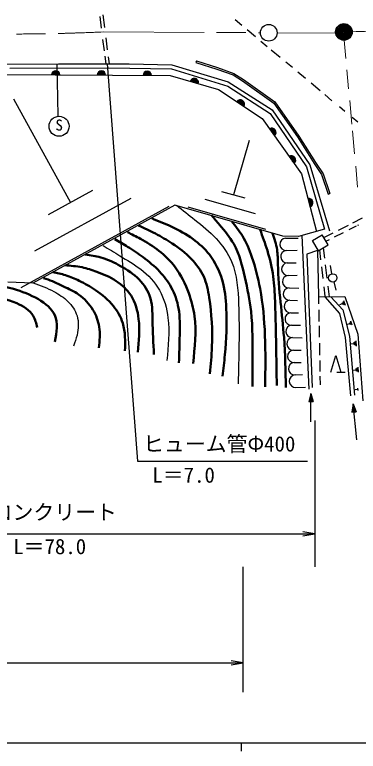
# Model space of a CAD drawing. Units: millimetres, scale not verified. Extents: x 40000 to 680000, y 20000 to 380000.
# Drawn here: x 240888 to 282036, y 204000 to 292162 of the extents above; entities that cross this region are included whole.
import ezdxf
from ezdxf.enums import TextEntityAlignment as Align

# ---------------------------------------------------------------- set-up
doc = ezdxf.new("R2010")
doc.units = ezdxf.units.MM
doc.header["$LTSCALE"] = 1000
doc.linetypes.add('CHAIN', pattern=[18.5, 12, -1.5, 3.5, -1.5])
for name, color, linetype, lineweight in [('M-BGD', 7, 'Continuous', 25), ('M-BMK', 2, 'CHAIN', 13), ('M-BMK-SRVR', 3, 'Continuous', 25), ('M-STR-STR3', 7, 'Continuous', 25), ('M-STR-STRC', 7, 'Continuous', 25), ('M-TTL-BAND', 7, 'Continuous', 25), ('M-TTL-LINE', 7, 'Continuous', 50), ('M-TTL-TXT', 7, 'Continuous', 13)]:
    doc.layers.add(name, color=color, linetype=linetype, lineweight=lineweight)
doc.styles.add('ＭＳ ゴシック', font='')
doc.styles.get('ＭＳ ゴシック').set_extended_font_data('MS Gothic')

# ---------------------------------------------------------------- blocks, each defined once
blk = doc.blocks.new('open_arrow')
at = {"color": 0, "linetype": 'Continuous', "lineweight": -2}
blk.add_lwpolyline([(7.5, 1.25), (0, 0), (7.5, -1.25)], dxfattribs=at)

msp = doc.modelspace()

# ---------------------------------------------------------------- linework, layer by layer
at = {"layer": 'M-BGD'}
for p, q in [((251069, 291951), (251246, 290539)), ((251446, 292162), (251638, 290631)), ((268086, 290883), (267280, 291556)), ((269719, 289519), (268724, 290350)), ((251414, 289203), (251587, 287821)), ((251791, 289405), (251972, 287964)), ((271135, 288338), (270376, 288971)), ((272666, 287060), (271612, 287940)), ((251664, 287206), (251782, 286265)), ((252079, 287111), (252185, 286265)), ((262658, 286644), (262596, 286454)), ((262658, 286644), (265179, 285829)), ((239346, 286236), (246125, 286265)), ((240302, 285772), (252179, 285801)), ((246125, 286265), (254612, 286265)), ((252179, 285801), (259653, 285686)), ((254612, 286265), (259711, 286149)), ((259653, 285686), (266402, 283600)), ((259711, 286149), (266460, 284121)), ((262596, 286454), (265114, 285639)), ((265179, 285829), (267121, 285132)), ((274139, 285830), (273374, 286469)), ((232105, 285038), (259493, 284885)), ((259493, 284885), (265298, 283197)), ((265114, 285639), (267033, 284951)), ((267033, 284951), (268167, 284239)), ((267121, 285132), (268278, 284405)), ((275716, 284514), (274781, 285294)), ((266460, 284121), (271732, 280761)), ((268167, 284239), (271916, 281578)), ((268278, 284405), (272060, 281721)), ((277452, 283065), (276381, 283959)), ((265298, 283197), (270515, 279745)), ((266402, 283600), (271472, 280327)), ((278888, 281867), (278014, 282596)), ((240751, 282089), (247561, 269669)), ((271916, 281578), (274741, 277532)), ((272060, 281721), (274907, 277643)), ((271732, 280761), (276251, 274185)), ((280436, 280574), (279785, 281118)), ((270515, 279745), (275220, 273121)), ((271472, 280327), (275817, 273954)), ((281970, 279294), (281314, 279841)), ((268971, 277089), (267111, 270589)), ((274741, 277532), (276757, 274374)), ((274907, 277643), (276924, 274484)), ((276251, 274185), (278598, 266277)), ((276757, 274374), (277647, 273046)), ((276924, 274484), (277829, 273134)), ((275817, 273954), (277989, 266480)), ((275220, 273121), (277013, 266206)), ((277647, 273046), (278425, 270684)), ((277829, 273134), (278615, 270747)), ((250221, 271129), (244901, 268209)), ((268501, 270189), (265711, 270979)), ((278425, 270684), (278615, 270747)), ((254791, 270179), (243261, 263849)), ((269731, 268329), (263691, 270059)), ((259351, 269219), (241611, 259489)), ((260058, 269377), (243054, 260049)), ((273007, 265669), (260058, 269377)), ((270951, 266469), (261661, 269129)), ((281374, 267242), (282543, 267837)), ((277989, 266480), (274890, 265611)), ((279659, 266369), (280855, 266978)), ((280964, 266455), (281827, 266886)), ((281969, 266957), (282100, 267022)), ((274890, 265611), (273007, 265669)), ((273332, 265433), (274830, 265433)), ((275289, 265723), (276104, 247332)), ((276551, 265147), (277714, 265825)), ((278417, 264620), (277714, 265825)), ((277915, 265480), (279024, 266045)), ((279205, 265577), (280250, 266099)), ((276509, 265122), (277212, 263918)), ((277212, 263918), (278417, 264620)), ((278162, 265056), (278593, 265271)), ((273435, 263944), (274734, 263999)), ((277157, 263937), (275881, 263489)), ((277157, 263937), (277264, 258457)), ((277382, 264017), (277526, 262827)), ((277822, 264274), (277979, 263004)), ((275881, 263489), (276519, 247523)), ((273539, 262454), (274607, 262470)), ((277626, 261995), (277795, 260587)), ((278076, 262219), (278273, 260632)), ((278881, 261149), (278691, 262129)), ((273643, 260964), (274734, 260972)), ((243054, 260049), (240071, 260136)), ((279101, 260179), (279351, 259209)), ((273746, 259474), (274925, 259442)), ((277916, 259585), (278048, 258486)), ((278389, 259690), (278549, 258404)), ((277264, 258457), (277281, 257566)), ((277265, 258391), (280407, 258422)), ((278048, 258399), (279769, 256383)), ((278749, 258406), (280184, 256829)), ((280407, 258422), (282000, 253929)), ((273850, 257984), (274766, 257976)), ((279811, 257479), (280141, 257599)), ((280091, 257729), (280191, 257459)), ((280181, 257839), (280321, 257429)), ((280261, 257949), (280451, 257399)), ((277295, 256853), (277323, 255448)), ((280184, 256829), (280969, 253683)), ((273953, 256494), (274893, 256478)), ((279769, 256383), (280471, 253514)), ((274057, 255004), (275116, 255012)), ((277333, 254936), (277360, 253553)), ((280731, 255119), (281011, 255219)), ((280971, 255339), (281051, 255099)), ((281051, 255429), (281171, 255079)), ((281121, 255519), (281281, 255049)), ((282000, 253929), (282574, 245961)), ((274160, 253514), (275308, 253483)), ((280471, 253514), (281108, 246535)), ((280969, 253683), (281586, 246631)), ((281641, 253049), (281671, 252569)), ((281761, 253139), (281801, 252489)), ((277373, 252864), (277401, 251415)), ((281131, 252769), (281521, 252799)), ((281511, 252959), (281531, 252639)), ((274264, 252024), (275180, 252017)), ((278755, 249391), (279355, 251391)), ((279355, 251391), (279955, 249391)), ((274368, 250535), (275212, 250519)), ((277414, 250776), (277439, 249464)), ((281411, 249629), (281771, 249659)), ((281761, 249799), (281781, 249509)), ((281871, 249889), (281901, 249449)), ((281981, 249969), (282021, 249379)), ((274471, 249045), (275340, 249085)), ((277450, 248902), (277471, 247856)), ((279455, 249391), (280455, 249391)), ((274575, 247555), (275722, 247587)), ((281651, 247309), (281961, 247329)), ((281951, 247459), (281971, 247199)), ((276359, 246822), (276101, 245856)), ((276132, 245972), (276587, 245972)), ((276145, 246022), (276574, 246022)), ((276158, 246072), (276560, 246072)), ((276172, 246122), (276547, 246122)), ((276185, 246172), (276534, 246172)), ((276199, 246222), (276520, 246222)), ((276212, 246272), (276507, 246272)), ((276225, 246322), (276493, 246322)), ((276239, 246372), (276480, 246372)), ((276252, 246422), (276467, 246422)), ((276266, 246472), (276453, 246472)), ((276279, 246522), (276440, 246522)), ((276292, 246572), (276426, 246572)), ((276306, 246622), (276413, 246622)), ((276319, 246672), (276400, 246672)), ((276333, 246722), (276386, 246722)), ((276346, 246772), (276373, 246772)), ((276359, 243444), (276359, 246822)), ((276359, 246822), (276618, 245856)), ((276101, 245856), (276618, 245856)), ((276105, 245872), (276614, 245872)), ((276118, 245922), (276601, 245922)), ((281427, 245579), (281269, 244591)), ((281345, 245068), (281611, 245095)), ((281353, 245119), (281593, 245144)), ((281361, 245170), (281574, 245192)), ((281369, 245221), (281556, 245240)), ((281378, 245272), (281537, 245289)), ((281386, 245323), (281519, 245337)), ((281394, 245374), (281501, 245386)), ((281402, 245426), (281482, 245434)), ((281410, 245477), (281464, 245482)), ((281418, 245528), (281445, 245531)), ((281873, 241277), (281427, 245579)), ((281427, 245579), (281784, 244645)), ((281269, 244591), (281784, 244645)), ((281271, 244608), (281778, 244660)), ((281280, 244659), (281759, 244709)), ((281288, 244710), (281741, 244757)), ((281296, 244761), (281722, 244805)), ((281304, 244812), (281704, 244854)), ((281312, 244863), (281685, 244902)), ((281320, 244914), (281667, 244950)), ((281329, 244966), (281648, 244999)), ((281337, 245017), (281630, 245047))]:
    msp.add_line(p, q, dxfattribs=at)
msp.add_circle((278980, 260661), 500, dxfattribs=at)
for centre, radius, start, end in [((245799, 284962), 500, 359.67902, 179.67902), ((245799, 284962), 500, 359.67902, 179.67902), ((245799, 284962), 450, 359.67902, 179.67902), ((245799, 284962), 400, 359.67902, 179.67902), ((245799, 284962), 350, 359.67902, 179.67902), ((245799, 284962), 300, 359.67902, 179.67902), ((245799, 284962), 250, 359.67902, 179.67902), ((245799, 284962), 200, 359.67902, 179.67902), ((245799, 284962), 150, 359.67902, 179.67902), ((245799, 284962), 100, 359.67902, 179.67902), ((245799, 284962), 50, 359.67902, 179.67902), ((251277, 284931), 500, 359.67902, 179.67902), ((251277, 284931), 500, 359.67902, 179.67902), ((251277, 284931), 450, 359.67902, 179.67902), ((251277, 284931), 400, 359.67902, 179.67902), ((251277, 284931), 350, 359.67902, 179.67902), ((251277, 284931), 300, 359.67902, 179.67902), ((251277, 284931), 250, 359.67902, 179.67902), ((251277, 284931), 200, 359.67902, 179.67902), ((251277, 284931), 150, 359.67902, 179.67902), ((251277, 284931), 100, 359.67902, 179.67902), ((251277, 284931), 50, 359.67902, 179.67902), ((256754, 284900), 500, 359.67902, 179.67902), ((256754, 284900), 500, 359.67902, 179.67902), ((256754, 284900), 450, 359.67902, 179.67902), ((256754, 284900), 400, 359.67902, 179.67902), ((256754, 284900), 350, 359.67902, 179.67902), ((256754, 284900), 300, 359.67902, 179.67902), ((256754, 284900), 250, 359.67902, 179.67902), ((256754, 284900), 200, 359.67902, 179.67902), ((256754, 284900), 150, 359.67902, 179.67902), ((256754, 284900), 100, 359.67902, 179.67902), ((256754, 284900), 50, 359.67902, 179.67902), ((262396, 284041), 500, 343.78827, 163.78827), ((262396, 284041), 500, 343.78827, 163.78827), ((262396, 284041), 450, 343.78827, 163.78827), ((262396, 284041), 400, 343.78827, 163.78827), ((262396, 284041), 350, 343.78827, 163.78827), ((262396, 284041), 300, 343.78827, 163.78827), ((262396, 284041), 250, 343.78827, 163.78827), ((262396, 284041), 200, 343.78827, 163.78827), ((262396, 284041), 150, 343.78827, 163.78827), ((262396, 284041), 100, 343.78827, 163.78827), ((262396, 284041), 50, 343.78827, 163.78827), ((267906, 281471), 500, 326.50482, 146.50482), ((267906, 281471), 500, 326.50482, 146.50482), ((267906, 281471), 450, 326.50482, 146.50482), ((267906, 281471), 400, 326.50482, 146.50482), ((267906, 281471), 350, 326.50482, 146.50482), ((267906, 281471), 300, 326.50482, 146.50482), ((267906, 281471), 250, 326.50482, 146.50482), ((267906, 281471), 200, 326.50482, 146.50482), ((267906, 281471), 150, 326.50482, 146.50482), ((267906, 281471), 100, 326.50482, 146.50482), ((267906, 281471), 50, 326.50482, 146.50482), ((271691, 278089), 500, 305.39093, 125.39093), ((271691, 278089), 500, 305.39093, 125.39093), ((271691, 278089), 450, 305.39093, 125.39093), ((271691, 278089), 400, 305.39093, 125.39093), ((271691, 278089), 350, 305.39093, 125.39093), ((271691, 278089), 300, 305.39093, 125.39093), ((271691, 278089), 250, 305.39093, 125.39093), ((271691, 278089), 200, 305.39093, 125.39093), ((271691, 278089), 150, 305.39093, 125.39093), ((271691, 278089), 100, 305.39093, 125.39093), ((271691, 278089), 50, 305.39093, 125.39093), ((274044, 274777), 500, 305.39093, 125.39093), ((274044, 274777), 500, 305.39093, 125.39093), ((274044, 274777), 450, 305.39093, 125.39093), ((274044, 274777), 400, 305.39093, 125.39093), ((274044, 274777), 350, 305.39093, 125.39093), ((274044, 274777), 300, 305.39093, 125.39093), ((274044, 274777), 250, 305.39093, 125.39093), ((274044, 274777), 200, 305.39093, 125.39093), ((274044, 274777), 150, 305.39093, 125.39093), ((274044, 274777), 100, 305.39093, 125.39093), ((274044, 274777), 50, 305.39093, 125.39093), ((276117, 269664), 500, 284.53619, 104.53619), ((276117, 269664), 500, 284.53619, 104.53619), ((276117, 269664), 450, 284.53619, 104.53619), ((276117, 269664), 400, 284.53619, 104.53619), ((276117, 269664), 350, 284.53619, 104.53619), ((276117, 269664), 300, 284.53619, 104.53619), ((276117, 269664), 250, 284.53619, 104.53619), ((276117, 269664), 200, 284.53619, 104.53619), ((276117, 269664), 150, 284.53619, 104.53619), ((276117, 269664), 100, 284.53619, 104.53619), ((276117, 269664), 50, 284.53619, 104.53619), ((273384, 264689), 747, 93.97673, 273.97673), ((273487, 263199), 747, 93.97673, 273.97673), ((273591, 261709), 747, 93.97673, 273.97673), ((273694, 260219), 747, 93.97673, 273.97673), ((273798, 258729), 747, 93.97673, 273.97673), ((273901, 257239), 747, 93.97673, 273.97673), ((274005, 255749), 747, 93.97673, 273.97673), ((274109, 254259), 747, 93.97673, 273.97673), ((274212, 252769), 747, 93.97673, 273.97673), ((274316, 251280), 747, 93.97673, 273.97673), ((274419, 249790), 747, 93.97673, 273.97673), ((274523, 248300), 747, 93.97673, 273.97673)]:
    msp.add_arc(centre, radius, start, end, dxfattribs=at)
for points in [[(260264, 269357), (261000, 268777), (261736, 268196), (262469, 267613), (263352, 266911), (264232, 266205), (265004, 265375), (265763, 264559), (266417, 263624), (266847, 262610), (267516, 261031), (267640, 259259), (267703, 257508), (267818, 254289), (267728, 251143), (267637, 247996)], [(251476, 264552), (252142, 264130), (252809, 263709), (253484, 263301), (254333, 262788), (255196, 262298), (255985, 261688), (256875, 261001), (257671, 260162), (258223, 259187), (258796, 258177), (259106, 257020), (259244, 255863), (259445, 254175), (259278, 252484), (259112, 250794)], [(243116, 260076), (243954, 259758), (244792, 259440), (245584, 259022), (246191, 258702), (246770, 258324), (247263, 257837), (247750, 257357), (248152, 256772), (248349, 256126), (248573, 255391), (248531, 254576), (248349, 253822), (248240, 253369), (248081, 252937), (247921, 252505)]]:
    msp.add_open_spline(points, degree=3, knots=[0, 0, 0, 0, 1, 1, 1, 2, 2, 2, 3, 3, 3, 4, 4, 4, 5, 5, 5, 5], dxfattribs=at)
at = {"layer": 'M-BMK'}
for p, q in [((251569, 290102), (270303, 290010)), ((272312, 290000), (279327, 289965))]:
    msp.add_line(p, q, dxfattribs=at)
for points, knots in [([(281361, 290124), (283523, 290202), (285686, 290279), (287849, 290313), (288210, 290318), (288571, 290323), (288932, 290327), (289293, 290331), (289654, 290334), (290015, 290337), (292180, 290355), (294346, 290353), (296511, 290359), (301555, 290373), (306599, 290432), (311642, 290551), (316215, 290659), (320788, 290817), (325361, 290936), (333074, 291137), (340790, 291228), (348506, 291320)], [0, 0, 0, 0, 1, 1, 1, 2, 2, 2, 3, 3, 3, 4, 4, 4, 5, 5, 5, 6, 6, 6, 7, 7, 7, 7]), ([(227592, 289718), (231930, 289765), (236268, 289812), (240606, 289846), (242359, 289859), (244111, 289871), (245863, 289910), (247766, 289952), (249668, 290027), (251569, 290102)], [0, 0, 0, 0, 1, 1, 1, 2, 2, 2, 3, 3, 3, 3])]:
    msp.add_open_spline(points, degree=3, knots=knots, dxfattribs=at)
at = {"layer": 'M-BMK-SRVR'}
for centre, radius in [((271312, 290002), 1000), ((280317, 290102), 1000), ((280317, 290102), 900), ((280317, 290102), 800), ((280317, 290102), 700), ((280317, 290102), 600), ((280317, 290102), 500), ((280317, 290102), 400), ((280317, 290102), 300), ((280317, 290102), 200), ((280317, 290102), 100)]:
    msp.add_circle(centre, radius, dxfattribs=at)
at = {"layer": 'M-STR-STR3'}
for p, q in [((251963, 286265), (255581, 238719)), ((276837, 243597), (276837, 226067)), ((255581, 238719), (275958, 238719)), ((211853, 230024), (276837, 230024)), ((268253, 211072), (268253, 226067)), ((71293, 214579), (268253, 214579))]:
    msp.add_line(p, q, dxfattribs=at)
at = {"layer": 'M-STR-STRC'}
msp.add_line((246097, 280070), (245980, 286295), dxfattribs=at)
msp.add_circle((246195, 278813), 1200, dxfattribs=at)
at = {"layer": 'M-TTL-BAND'}
for p, q in [((40000, 205000), (579000, 205000)), ((268000, 205000), (268000, 204000))]:
    msp.add_line(p, q, dxfattribs=at)
at = {"layer": 'M-TTL-LINE'}
for points, knots in [([(264439, 268154), (264770, 267778), (265100, 267402), (265428, 267020), (266049, 266298), (266659, 265553), (267117, 264729), (267791, 263514), (268132, 262126), (268443, 260749), (268755, 259373), (269038, 258007), (269191, 256624), (269403, 254713), (269369, 252769), (269360, 250835), (269355, 249779), (269358, 248727), (269360, 247675)], [0, 0, 0, 0, 1, 1, 1, 2, 2, 2, 3, 3, 3, 4, 4, 4, 5, 5, 5, 6, 6, 6, 6]), ([(257299, 267792), (258101, 267469), (258903, 267146), (259687, 266779), (260579, 266362), (261447, 265887), (262244, 265308), (262973, 264778), (263642, 264161), (264198, 263450), (264901, 262552), (265424, 261505), (265742, 260411), (266060, 259316), (266174, 258174), (266224, 257034), (266307, 255171), (266221, 253313), (266055, 251462), (265978, 250601), (265884, 249741), (265790, 248881)], [0, 0, 0, 0, 1, 1, 1, 2, 2, 2, 3, 3, 3, 4, 4, 4, 5, 5, 5, 6, 6, 6, 7, 7, 7, 7]), ([(266876, 267430), (267328, 266868), (267780, 266305), (268154, 265694), (268635, 264907), (268986, 264040), (269288, 263161), (269713, 261921), (270038, 260656), (270277, 259374), (270619, 257531), (270783, 255654), (270856, 253778), (270935, 251726), (270908, 249676), (270880, 247627)], [0, 0, 0, 0, 1, 1, 1, 2, 2, 2, 3, 3, 3, 4, 4, 4, 5, 5, 5, 5]), ([(255731, 266924), (256403, 266612), (257076, 266300), (257733, 265959), (258428, 265599), (259106, 265208), (259760, 264777), (260572, 264242), (261345, 263646), (262027, 262944), (262635, 262318), (263171, 261608), (263523, 260821), (263874, 260036), (264042, 259174), (264174, 258312), (264474, 256352), (264588, 254388), (264512, 252427), (264470, 251349), (264370, 250272), (264270, 249195)], [0, 0, 0, 0, 1, 1, 1, 2, 2, 2, 3, 3, 3, 4, 4, 4, 5, 5, 5, 6, 6, 6, 7, 7, 7, 7]), ([(270277, 266441), (270581, 265611), (270886, 264780), (271145, 263933), (271456, 262915), (271701, 261874), (271845, 260821), (271978, 259847), (272024, 258862), (272062, 257878), (272155, 255400), (272188, 252925), (272230, 250449), (272246, 249556), (272262, 248664), (272279, 247771)], [0, 0, 0, 0, 1, 1, 1, 2, 2, 2, 3, 3, 3, 4, 4, 4, 5, 5, 5, 5]), ([(254381, 266152), (254906, 265884), (255431, 265616), (255948, 265332), (256720, 264909), (257474, 264451), (258168, 263909), (258890, 263344), (259547, 262688), (260097, 261955), (260806, 261010), (261337, 259937), (261738, 258819), (262055, 257932), (262290, 257017), (262413, 256093), (262661, 254228), (262453, 252326), (262244, 250425)], [0, 0, 0, 0, 1, 1, 1, 2, 2, 2, 3, 3, 3, 4, 4, 4, 5, 5, 5, 6, 6, 6, 6]), ([(271753, 266028), (271982, 265369), (272210, 264711), (272312, 264031), (272397, 263466), (272395, 262887), (272408, 262310), (272440, 260781), (272572, 259267), (272726, 257753), (272870, 256341), (273034, 254930), (273141, 253514), (273291, 251522), (273327, 249522), (273364, 247523)], [0, 0, 0, 0, 1, 1, 1, 2, 2, 2, 3, 3, 3, 4, 4, 4, 5, 5, 5, 5]), ([(252885, 265284), (253395, 264991), (253905, 264699), (254405, 264391), (255041, 263999), (255661, 263582), (256262, 263137), (256964, 262617), (257640, 262059), (258240, 261424), (258782, 260850), (259262, 260214), (259639, 259519), (260059, 258745), (260353, 257898), (260507, 257034), (260696, 255980), (260678, 254900), (260652, 253826), (260625, 252712), (260591, 251605), (260556, 250497)], [0, 0, 0, 0, 1, 1, 1, 2, 2, 2, 3, 3, 3, 4, 4, 4, 5, 5, 5, 6, 6, 6, 7, 7, 7, 7]), ([(249339, 263450), (249966, 263365), (250592, 263280), (251197, 263113), (251917, 262913), (252605, 262597), (253271, 262244), (254083, 261814), (254861, 261331), (255538, 260700), (256184, 260099), (256738, 259365), (257034, 258554), (257372, 257626), (257374, 256598), (257396, 255587), (257426, 254198), (257495, 252842), (257565, 251486)], [0, 0, 0, 0, 1, 1, 1, 2, 2, 2, 3, 3, 3, 4, 4, 4, 5, 5, 5, 6, 6, 6, 6]), ([(246879, 262172), (247576, 262121), (248273, 262071), (248953, 261931), (249552, 261807), (250137, 261614), (250714, 261400), (251519, 261101), (252308, 260762), (253030, 260290), (253730, 259833), (254366, 259252), (254815, 258554), (255349, 257722), (255618, 256724), (255731, 255731), (255883, 254407), (255759, 253091), (255635, 251776)], [0, 0, 0, 0, 1, 1, 1, 2, 2, 2, 3, 3, 3, 4, 4, 4, 5, 5, 5, 6, 6, 6, 6]), ([(115543, 253958), (116083, 253828), (116623, 253699), (117161, 253553), (117692, 253410), (118221, 253251), (118717, 253024), (119362, 252730), (119952, 252322), (120553, 251935), (121490, 251332), (122454, 250782), (123479, 250348), (124225, 250032), (125004, 249779), (125812, 249695), (126863, 249585), (127964, 249763), (128924, 250193), (129940, 250647), (130800, 251383), (131663, 252091), (132164, 252502), (132666, 252904), (133219, 253242), (133648, 253505), (134107, 253730), (134588, 253865), (135493, 254119), (136475, 254056), (137420, 253896), (138645, 253688), (139808, 253315), (140936, 252838), (142034, 252374), (143098, 251811), (144235, 251468), (144988, 251241), (145773, 251110), (146568, 251064), (147312, 251021), (148065, 251051), (148778, 251220), (149978, 251504), (151066, 252180), (152139, 252838), (153518, 253683), (154873, 254499), (156215, 255358), (157650, 256277), (159068, 257244), (160603, 258003), (161703, 258548), (162862, 258985), (164057, 259248), (165026, 259461), (166017, 259560), (167013, 259590), (168571, 259639), (170139, 259521), (171650, 259186), (173854, 258697), (175937, 257745), (178060, 256945), (180519, 256020), (183031, 255299), (185529, 254487), (186884, 254046), (188235, 253579), (189637, 253336), (191652, 252985), (193774, 253099), (195767, 253585), (198437, 254235), (200877, 255555), (203422, 256572), (205224, 257292), (207078, 257859), (208930, 258439), (209746, 258694), (210561, 258952), (211388, 259155), (212988, 259547), (214634, 259737), (216274, 259933), (218548, 260204), (220810, 260487), (223089, 260711), (224911, 260889), (226743, 261030), (228566, 260991), (230769, 260943), (232958, 260631), (235163, 260337), (237045, 260087), (238938, 259849), (240733, 259341), (241760, 259051), (242755, 258673), (243721, 258097), (244535, 257611), (245329, 256984), (245681, 256199), (246090, 255284), (245901, 254154), (245712, 253024)], [0, 0, 0, 0, 1, 1, 1, 2, 2, 2, 3, 3, 3, 4, 4, 4, 5, 5, 5, 6, 6, 6, 7, 7, 7, 8, 8, 8, 9, 9, 9, 10, 10, 10, 11, 11, 11, 12, 12, 12, 13, 13, 13, 14, 14, 14, 15, 15, 15, 16, 16, 16, 17, 17, 17, 18, 18, 18, 19, 19, 19, 20, 20, 20, 21, 21, 21, 22, 22, 22, 23, 23, 23, 24, 24, 24, 25, 25, 25, 26, 26, 26, 27, 27, 27, 28, 28, 28, 29, 29, 29, 30, 30, 30, 31, 31, 31, 32, 32, 32, 33, 33, 33, 34, 34, 34, 35, 35, 35, 35]), ([(245456, 261352), (245967, 261248), (246479, 261144), (246975, 260990), (247539, 260815), (248084, 260577), (248616, 260315), (249283, 259986), (249929, 259620), (250545, 259205), (251350, 258663), (252104, 258037), (252716, 257275), (253203, 256670), (253600, 255979), (253826, 255249), (254152, 254194), (254122, 253057), (254091, 251920)], [0, 0, 0, 0, 1, 1, 1, 2, 2, 2, 3, 3, 3, 4, 4, 4, 5, 5, 5, 6, 6, 6, 6]), ([(244346, 260628), (244704, 260517), (245061, 260405), (245407, 260266), (245860, 260084), (246293, 259855), (246734, 259639), (247350, 259337), (247980, 259060), (248543, 258674), (249232, 258202), (249820, 257567), (250256, 256841), (250631, 256216), (250893, 255523), (251004, 254815), (251134, 253984), (251057, 253133), (250979, 252282)], [0, 0, 0, 0, 1, 1, 1, 2, 2, 2, 3, 3, 3, 4, 4, 4, 5, 5, 5, 6, 6, 6, 6]), ([(131040, 249384), (131376, 249691), (131711, 249998), (132036, 250317), (132403, 250677), (132755, 251053), (133156, 251375), (133516, 251664), (133915, 251910), (134339, 252091), (135058, 252397), (135853, 252513), (136642, 252527), (137390, 252539), (138135, 252459), (138851, 252278), (139872, 252020), (140836, 251558), (141776, 251064), (142648, 250606), (143498, 250120), (144421, 249788), (145256, 249488), (146150, 249313), (147035, 249321), (148161, 249332), (149271, 249639), (150334, 250037), (152095, 250697), (153722, 251609), (155344, 252527), (157044, 253489), (158738, 254458), (160478, 255358), (161666, 255973), (162875, 256555), (164150, 256945), (165198, 257266), (166290, 257456), (167387, 257505), (168977, 257577), (170577, 257349), (172117, 256945), (173602, 256555), (175031, 256001), (176473, 255483), (178314, 254822), (180175, 254220), (182044, 253647), (184126, 253008), (186219, 252406), (188361, 251966), (189246, 251785), (190140, 251630), (191037, 251593), (191998, 251553), (192964, 251646), (193931, 251717), (195277, 251816), (196627, 251871), (197945, 252091), (200362, 252494), (202673, 253453), (204978, 254363), (206903, 255122), (208824, 255846), (210797, 256416), (212550, 256923), (214343, 257309), (216150, 257599), (218294, 257943), (220457, 258152), (222622, 258283), (225532, 258460), (228446, 258496), (231367, 258532), (233434, 258558), (235505, 258584), (237559, 258408), (238774, 258304), (239982, 258130), (241138, 257630), (241922, 257291), (242681, 256802), (243098, 256105), (243343, 255696), (243469, 255216), (243596, 254736)], [0, 0, 0, 0, 1, 1, 1, 2, 2, 2, 3, 3, 3, 4, 4, 4, 5, 5, 5, 6, 6, 6, 7, 7, 7, 8, 8, 8, 9, 9, 9, 10, 10, 10, 11, 11, 11, 12, 12, 12, 13, 13, 13, 14, 14, 14, 15, 15, 15, 16, 16, 16, 17, 17, 17, 18, 18, 18, 19, 19, 19, 20, 20, 20, 21, 21, 21, 22, 22, 22, 23, 23, 23, 24, 24, 24, 25, 25, 25, 26, 26, 26, 27, 27, 27, 28, 28, 28, 29, 29, 29, 29])]:
    msp.add_open_spline(points, degree=3, knots=knots, dxfattribs=at)
at = {"layer": 'M-TTL-TXT'}
for p, q in [((280348, 289103), (280547, 286934)), ((280671, 285584), (280881, 283307)), ((281010, 281899), (281270, 279065)), ((281342, 278278), (281598, 275495)), ((281733, 274018), (281961, 271536))]:
    msp.add_line(p, q, dxfattribs=at)

# ---------------------------------------------------------------- block references
at = {"layer": 'M-STR-STR3', "xscale": 193, "yscale": 193, "rotation": 180}
for p in [(276837, 230024), (268253, 214579)]:
    msp.add_blockref('open_arrow', p, dxfattribs=at)

# ---------------------------------------------------------------- texts
at = {"layer": 'M-STR-STR3', "style": 'ＭＳ ゴシック'}
for s, p in [('ヒューム管Φ400', (256258, 239330)), ('L＝7.0', (257373, 235595)), ('コンクリート', (238121, 231161)), ('L＝78.0', (240708, 227045))]:
    msp.add_text(s, height=1833, dxfattribs=at).set_placement(p, align=Align.BOTTOM_LEFT)
at = {"layer": 'M-STR-STRC', "style": 'ＭＳ ゴシック'}
msp.add_text('S', height=1320, dxfattribs=at).set_placement((245762, 277897), align=Align.BOTTOM_LEFT)

doc.saveas('drawing.dxf')
